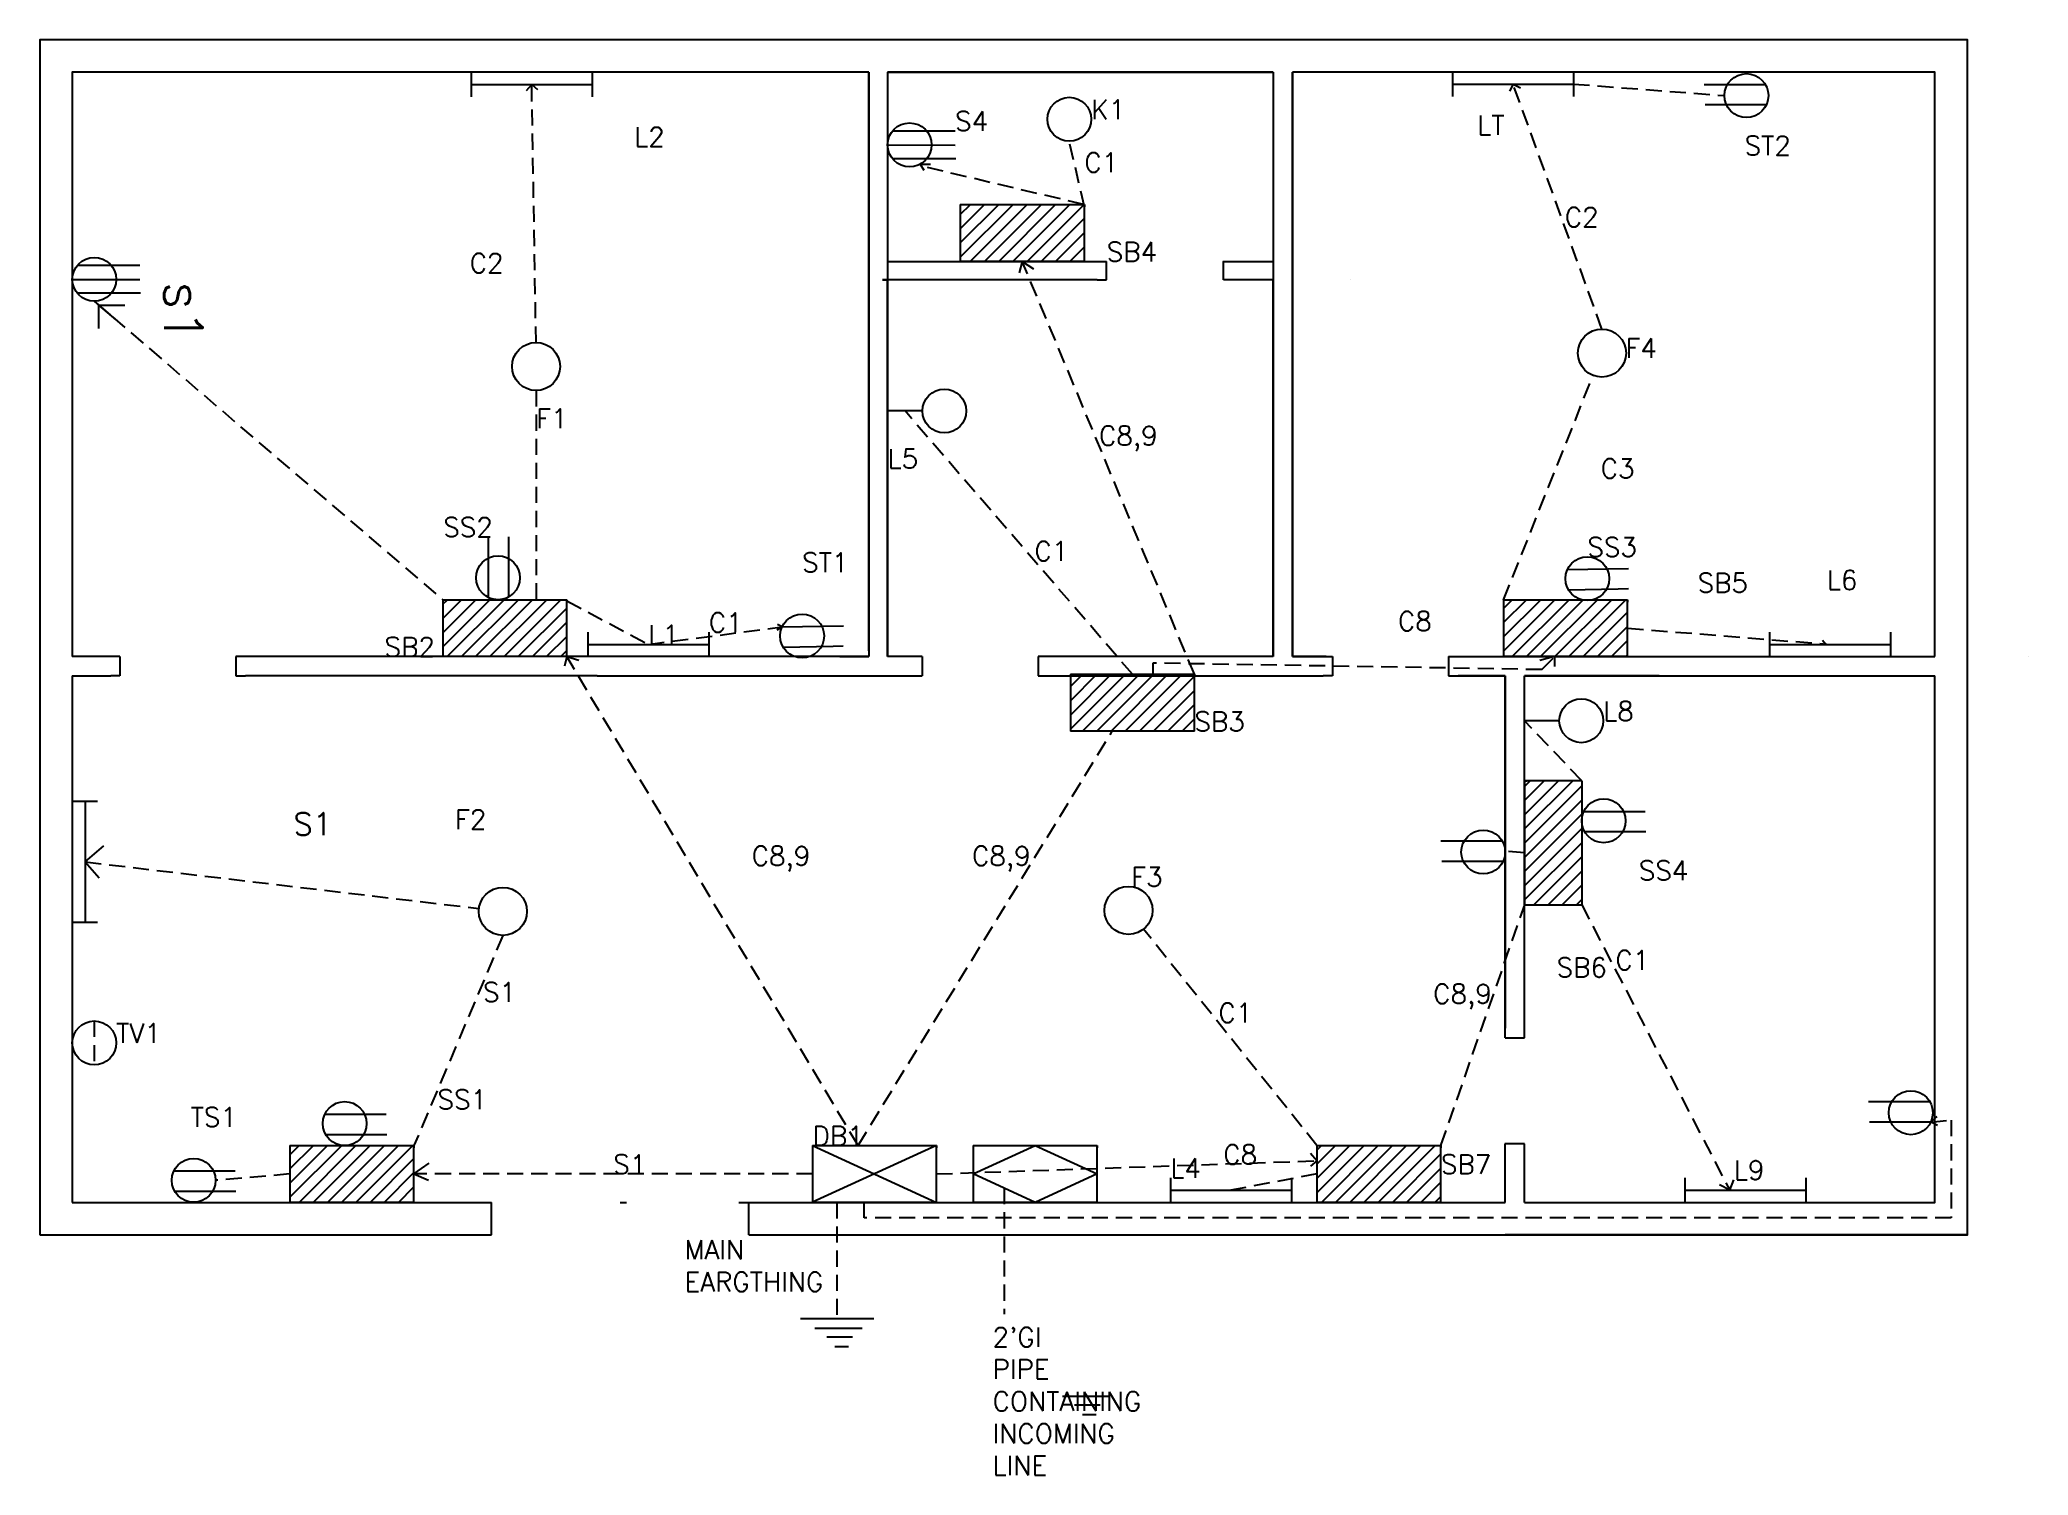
# Model space of a CAD drawing. Header units: inches. Extents: x -560 to 59, y -51 to 396.
import ezdxf

# ---------------------------------------------------------------- set-up
doc = ezdxf.new("R2010")
doc.units = ezdxf.units.IN
doc.header["$LTSCALE"] = 20
doc.header["$MEASUREMENT"] = 0
doc.linetypes.add('HIDDEN', pattern=[0.375, 0.25, -0.125])
for name, color, linetype in [('dimensions', 1, 'Continuous'), ('hatches', 102, 'Continuous'), ('windows', 40, 'Continuous')]:
    doc.layers.add(name, color=color, linetype=linetype)
doc.layers.add('hidden', color=7, linetype='HIDDEN', plot=False)
doc.styles.get("Standard").update_dxf_attribs({"font": 'simplex.shx', "height": 12})

msp = doc.modelspace()

# ---------------------------------------------------------------- hatches: boundary and pattern name
at = {"layer": 'Defpoints'}
h = msp.add_hatch(dxfattribs=at)
h.set_pattern_fill('ANSI31', color=0, scale=25, style=0)
h.paths.add_polyline_path([(-97.45, 126.34), (-79.74, 126.34), (-79.74, 164.95), (-97.45, 164.95)])
h.paths.add_polyline_path([(-104.05, 221.28), (-65.44, 221.28), (-65.44, 203.56), (-104.05, 203.56)])
h.paths.add_polyline_path([(-200.27, 180.36), (-200.27, 198.08), (-238.88, 198.08), (-238.88, 180.36)])
h.paths.add_polyline_path([(-162.16, 51.4), (-123.55, 51.4), (-123.55, 33.69), (-162.16, 33.69)])
h.paths.add_polyline_path([(-273.14, 344.32), (-234.53, 344.32), (-234.53, 326.6), (-273.14, 326.6)])
h = msp.add_hatch(dxfattribs=at)
h.set_pattern_fill('ANSI31', color=0, scale=25, style=0)
h.paths.add_polyline_path([(-434.22, 221.28), (-395.61, 221.28), (-395.61, 203.56), (-434.22, 203.56)])
edge = h.paths.add_edge_path(flags=17)
edge.add_line((-395.61, 221.28), (-395.61, 220.55))
h = msp.add_hatch(dxfattribs=at)
h.set_pattern_fill('ANSI31', color=0, scale=25, style=0)
h.paths.add_polyline_path([(-481.79, 51.4), (-443.18, 51.4), (-443.18, 33.69), (-481.79, 33.69)])
edge = h.paths.add_edge_path(flags=17)
edge.add_line((-443.18, 51.4), (-443.18, 50.68))

# ---------------------------------------------------------------- linework, layer by layer
for p, q in [((-175.77, 395.57), (-295.77, 395.57)), ((-175.77, 395.57), (-295.77, 395.57)), ((40.34, 395.57), (-175.77, 395.57)), ((-301.63, 385.46), (-301.63, 203.56)), ((-295.77, 385.46), (-295.77, 207.1)), ((-295.77, 385.46), (-295.77, 385.46)), ((-295.77, 385.46), (-295.77, 385.46)), ((-175.77, 385.46), (-175.77, 203.56)), ((-175.77, 385.46), (-175.77, 385.46)), ((-169.79, 385.46), (-169.79, 203.56)), ((-273.14, 344.32), (-273.14, 326.6)), ((-273.14, 344.32), (-234.53, 344.32)), ((-234.53, 326.6), (-234.53, 344.32)), ((-234.53, 344.32), (-234.53, 343.6)), ((-295.77, 326.6), (-227.59, 326.6)), ((-234.53, 326.6), (-273.14, 326.6)), ((-191.47, 326.6), (-175.77, 326.6)), ((-297.37, 320.82), (-295.77, 320.82)), ((-151.7, 320.82), (-151.7, 320.82)), ((-434.22, 221.28), (-434.22, 203.56)), ((-434.22, 221.28), (-395.61, 221.28)), ((-395.61, 203.56), (-395.61, 221.28)), ((-395.61, 221.28), (-395.61, 220.55)), ((-104.05, 221.28), (-104.05, 203.56)), ((-104.05, 221.28), (-65.44, 221.28)), ((-65.44, 203.56), (-65.44, 221.28)), ((-65.44, 221.28), (-65.44, 220.55)), ((-295.77, 207.1), (-295.77, 203.56)), ((-534.7, 203.56), (-549.55, 203.56)), ((-301.63, 203.56), (-498.59, 203.56)), ((-395.61, 203.56), (-434.22, 203.56)), ((-285.04, 203.56), (-295.77, 203.56)), ((-175.77, 203.56), (-248.92, 203.56)), ((-238.88, 198.08), (-238.88, 180.36)), ((-238.88, 198.08), (-200.27, 198.08)), ((-200.27, 180.36), (-200.27, 198.08)), ((-200.27, 198.08), (-200.27, 197.35)), ((-169.79, 203.56), (-157.32, 203.56)), ((-121.2, 203.56), (30.23, 203.56)), ((-65.44, 203.56), (-104.05, 203.56)), ((59.25, 203.56), (59.25, 203.56)), ((-549.55, 197.56), (-549.55, 197.56)), ((-549.55, 197.56), (-549.55, 192.25)), ((-386.17, 197.56), (-445.84, 197.56)), ((-103.57, 84.96), (-103.57, 197.56)), ((-97.57, 197.56), (30.23, 197.56)), ((-97.57, 87.47), (-97.57, 197.56)), ((-200.27, 180.36), (-238.88, 180.36)), ((-79.74, 164.95), (-97.45, 164.95)), ((-97.45, 164.95), (-96.73, 164.95)), ((-97.45, 126.34), (-97.45, 164.95)), ((-79.74, 164.95), (-79.74, 126.34)), ((-97.45, 126.34), (-79.74, 126.34)), ((-481.79, 51.4), (-481.79, 33.69)), ((-481.79, 51.4), (-443.18, 51.4)), ((-443.18, 33.69), (-443.18, 51.4)), ((-443.18, 51.4), (-443.18, 50.68)), ((-319.16, 51.4), (-319.16, 33.69)), ((-319.16, 51.4), (-280.55, 33.69)), ((-319.16, 51.4), (-280.55, 51.4)), ((-280.55, 51.4), (-319.16, 33.72)), ((-280.55, 33.69), (-280.55, 51.4)), ((-280.55, 51.4), (-280.55, 50.68)), ((-269.19, 51.4), (-269.19, 33.69)), ((-269.19, 51.4), (-230.58, 51.4)), ((-230.58, 33.69), (-230.58, 51.4)), ((-230.58, 51.4), (-230.58, 50.68)), ((-162.16, 51.4), (-162.16, 33.69)), ((-162.16, 51.4), (-123.55, 51.4)), ((-123.55, 33.69), (-123.55, 51.4)), ((-123.55, 51.4), (-123.55, 50.68)), ((-97.57, 33.69), (-97.57, 51.94)), ((-103.57, 33.69), (-103.57, 48.82)), ((-443.18, 33.69), (-481.79, 33.69)), ((-280.55, 33.69), (-319.16, 33.69)), ((-230.58, 33.69), (-269.19, 33.69)), ((-123.55, 33.69), (-162.16, 33.69)), ((40.34, 23.57), (-103.57, 23.57))]:
    msp.add_line(p, q)
at = {"color": 0}
for p, q in [((-406.55, 381.65), (-408.23, 379.63)), ((-406.55, 381.65), (-404.74, 380.14)), ((-101.08, 381.77), (-102.21, 379.58)), ((-101.08, 381.77), (-98.83, 380.61)), ((-285.67, 356.86), (-284.49, 355.01)), ((-285.67, 356.86), (-282.45, 356.86)), ((-253.84, 326.6), (-254.82, 323.04)), ((-253.84, 326.6), (-250.32, 324.3)), ((-542.71, 314.17), (-537.76, 309.93)), ((-542.71, 314.17), (-540, 311.85)), ((-541.36, 313.01), (-541.36, 305.72)), ((-541.36, 313.01), (-535.99, 308.41)), ((-541.36, 313.01), (-533.19, 313.01)), ((-328.6, 212.81), (-330.21, 211.85)), ((-328.6, 212.81), (-330.09, 213.59)), ((-3.85, 207.49), (-4.77, 208.56)), ((-395.61, 203.56), (-396.36, 200.59)), ((-395.61, 203.56), (-391.88, 202.49)), ((-88.18, 203.56), (-92.75, 202.38)), ((-88.18, 203.56), (-88.18, 200.52)), ((-545.53, 139.68), (-539.77, 144.69)), ((-545.53, 139.68), (-541.2, 134.71)), ((28.88, 58.67), (30.9, 60.39)), ((29.03, 58.8), (31.03, 57.74)), ((-162.16, 51.4), (-164.47, 54.28)), ((-443.18, 42.54), (-438.43, 45.88)), ((-162.16, 46.64), (-164.15, 48.93)), ((-162.16, 46.64), (-164.1, 44.96)), ((-443.18, 42.54), (-438.62, 40.59)), ((-33.67, 37.5), (-36.85, 39.2)), ((-33.67, 37.5), (-32.38, 40.73)), ((-322.88, -2.45), (-300.1, -2.45)), ((-318.39, -5.42), (-303.71, -5.42)), ((-314.66, -8.15), (-306.7, -8.15)), ((-312.17, -11.13), (-307.94, -11.13)), ((-241.3, -26.6), (-226.63, -26.6)), ((-237.57, -29.33), (-229.61, -29.33)), ((-235.08, -32.32), (-230.85, -32.32))]:
    msp.add_line(p, q, dxfattribs=at)
for points in [[(-338.92, 23.57), (40.34, 23.57), (40.34, 395.57), (-559.66, 395.57), (-559.66, 23.57)], [(-301.63, 385.46), (-549.55, 385.46), (-549.55, 203.56)], [(-175.77, 385.46), (-295.77, 385.46)], [(30.23, 203.56), (30.23, 385.46), (-169.79, 385.46)], [(-97.57, 33.69), (30.23, 33.69), (30.23, 197.56)], [(-379.06, 33.69), (-377, 33.69)], [(-342.04, 33.69), (-103.57, 33.69)]]:
    msp.add_lwpolyline(points)
for centre in [(-73.42, 298.05), (-405.19, 293.88), (-415.52, 124.28), (-220.79, 124.59)]:
    msp.add_circle(centre, 7.48)
at = {"layer": 'Defpoints', "color": 0}
for p, q in [((-425.38, 385.46), (-425.38, 377.84)), ((-387.72, 385.46), (-387.72, 377.84)), ((-119.92, 385.58), (-119.92, 377.96)), ((-82.25, 385.58), (-82.25, 377.96)), ((-425.38, 381.65), (-387.72, 381.65)), ((-119.92, 381.77), (-82.25, 381.77)), ((-38, 381.57), (-41.6, 381.57)), ((-22.5, 381.57), (-38, 381.57)), ((-22.28, 375.28), (-41.35, 375.28)), ((-294.16, 367.27), (-274.76, 367.27)), ((-295.77, 362.87), (-274.76, 362.81)), ((-294.31, 358.65), (-274.53, 358.65)), ((-547.94, 325.41), (-528.54, 325.41)), ((-227.59, 320.83), (-227.59, 326.6)), ((-191.27, 320.82), (-191.27, 326.6)), ((-175.77, 326.6), (-175.77, 320.6)), ((-549.55, 321), (-528.54, 320.95)), ((-548.09, 316.78), (-528.31, 316.78)), ((-230.58, 320.83), (-227.59, 320.83)), ((-175.77, 320.82), (-191.27, 320.82)), ((-284.93, 280.03), (-295.77, 280.03)), ((-419.96, 221.94), (-419.96, 241.01)), ((-413.67, 237.66), (-413.67, 240.81)), ((-413.67, 222.16), (-413.67, 237.66)), ((-84.2, 230.65), (-65.13, 231.02)), ((-83.85, 224.36), (-68.36, 224.67)), ((-68.36, 224.67), (-65.21, 224.73)), ((-389.08, 211.19), (-389.08, 203.56)), ((-351.41, 211.19), (-351.41, 203.56)), ((-328.6, 212.81), (-309.53, 213.19)), ((-21.27, 211.19), (-21.27, 203.56)), ((16.4, 211.19), (16.4, 203.56)), ((-389.08, 207.38), (-351.41, 207.38)), ((-328.25, 206.53), (-312.75, 206.83)), ((-312.75, 206.83), (-309.61, 206.89)), ((-21.27, 207.38), (16.4, 207.38)), ((-534.7, 203.56), (-534.7, 197.56)), ((-498.59, 203.56), (-498.59, 197.58)), ((-285.04, 203.56), (-285.04, 197.56)), ((-248.92, 203.56), (-248.92, 197.56)), ((-157.32, 203.56), (-157.32, 197.55)), ((-121.2, 203.56), (-121.2, 197.58)), ((-549.55, 192.25), (-549.55, 33.66)), ((-534.7, 197.56), (-537.59, 197.56)), ((-498.59, 197.58), (-495.59, 197.58)), ((-248.92, 197.56), (-245.74, 197.56)), ((-157.32, 197.55), (-160.2, 197.56)), ((-121.2, 197.58), (-118.02, 197.58)), ((-118.2, 197.57), (-110.88, 197.57)), ((-86.71, 183.61), (-97.54, 183.61)), ((-541.72, 158.51), (-549.34, 158.51)), ((-545.53, 158.51), (-545.53, 120.85)), ((-79.08, 155.4), (-60, 155.4)), ((-78.85, 149.11), (-63.35, 149.11)), ((-63.35, 149.11), (-59.75, 149.11)), ((-119.94, 146.11), (-123.54, 146.11)), ((-104.44, 146.11), (-119.94, 146.11)), ((-104.22, 139.82), (-123.29, 139.82)), ((-541.72, 120.85), (-549.34, 120.85)), ((-97.52, 84.96), (-97.57, 87.47)), ((-103.57, 84.96), (-97.52, 84.96)), ((13.16, 64.96), (9.56, 64.96)), ((28.66, 64.96), (13.16, 64.96)), ((-470.94, 61.17), (-451.87, 61.17)), ((28.88, 58.67), (9.81, 58.67)), ((-470.72, 54.87), (-455.22, 54.87)), ((-455.22, 54.87), (-451.62, 54.87)), ((-269.19, 42.54), (-249.89, 51.4)), ((-249.89, 51.4), (-230.58, 42.54)), ((-97.57, 51.94), (-103.65, 51.94)), ((-103.57, 48.82), (-103.57, 51.94)), ((-517.92, 43.51), (-498.85, 43.51)), ((-517.7, 37.22), (-502.2, 37.22)), ((-502.2, 37.22), (-498.6, 37.22)), ((-249.89, 33.69), (-269.19, 42.54)), ((-230.58, 42.54), (-249.89, 33.69)), ((-207.75, 41.31), (-207.75, 33.69)), ((-207.75, 37.5), (-170.09, 37.5)), ((-170.09, 41.31), (-170.09, 33.69)), ((-47.67, 41.31), (-47.67, 33.69)), ((-47.67, 37.5), (-10.01, 37.5)), ((-10.01, 41.31), (-10.01, 33.69)), ((-549.55, 33.66), (-419.1, 33.69)), ((-419.1, 23.57), (-419.1, 33.69)), ((-338.92, 23.57), (-338.92, 33.69)), ((-338.92, 33.69), (-338.92, 33.69))]:
    msp.add_line(p, q, dxfattribs=at)
for centre in [(-28.45, 378.21), (-239.21, 370.84), (-288.94, 362.87), (-542.71, 321), (-278.1, 280.03), (-417.03, 228.11), (-77.97, 227.84), (-322.37, 210), (-79.87, 183.61), (-72.9, 152.47), (-110.39, 142.75), (-542.71, 83.34), (22.71, 61.6), (-464.77, 58.24), (-511.75, 40.58)]:
    msp.add_circle(centre, 6.83, dxfattribs=at)
at = {"layer": 'dimensions', "color": 0}
for p, q in [((-301.63, 381.85), (-301.63, 385.46)), ((-295.77, 385.46), (-175.77, 385.46)), ((-295.77, 385.46), (-295.77, 326.6)), ((-175.77, 385.46), (-175.77, 326.6)), ((-169.79, 203.57), (-169.79, 385.46)), ((-301.63, 205.33), (-301.63, 383.66)), ((-175.77, 326.6), (-175.77, 326.6)), ((-230.58, 320.83), (-297.37, 320.82)), ((-297.37, 320.82), (-295.77, 320.82)), ((-295.77, 203.56), (-295.77, 320.82)), ((-175.77, 203.56), (-175.77, 320.82)), ((-175.77, 320.82), (-175.77, 320.82)), ((-310.62, 203.56), (-301.63, 203.56)), ((-287.92, 203.56), (-295.77, 203.56)), ((-159.25, 203.57), (-169.79, 203.57)), ((-386.17, 197.56), (-285.04, 197.56))]:
    msp.add_line(p, q, dxfattribs=at)
at = {"layer": 'hatches', "color": 0}
for p, q in [((-301.63, 378.25), (-301.63, 385.46)), ((-169.79, 203.56), (-159.57, 203.56)), ((-386.17, 197.56), (-287.99, 197.56)), ((-245.74, 197.56), (-160.2, 197.56)), ((-103.57, 197.56), (-118.2, 197.57)), ((-118.02, 197.57), (-103.57, 197.56)), ((-103.57, 197.56), (-103.55, 87.93)), ((-55.66, 197.56), (-97.57, 197.56)), ((-103.55, 87.93), (-103.55, 87.96)), ((-263.19, -16.11), (-263.19, -16.11))]:
    msp.add_line(p, q, dxfattribs=at)
at = {"layer": 'hidden', "color": 0}
for p, q in [((-405.19, 301.37), (-406.55, 381.65)), ((-73.42, 305.53), (-101.08, 381.77)), ((-82.25, 381.77), (-35.29, 378.21)), ((-234.53, 343.6), (-239.21, 364.01)), ((-234.7, 344.32), (-284.42, 356.03)), ((-200.27, 198.08), (-253.84, 326.6)), ((-542.71, 314.17), (-434.22, 221.28)), ((-104.05, 221.28), (-76.19, 291.1)), ((-405.19, 286.4), (-405.19, 221.28)), ((-219.57, 198.08), (-290.35, 280.03)), ((-395.61, 220.92), (-370.24, 207.38)), ((-370.24, 207.38), (-328.6, 212.81)), ((-65.44, 212.42), (-2.43, 207.38)), ((-304.95, 51.4), (-395.61, 203.56)), ((-92.11, 199.53), (-213.2, 201.56)), ((-213.2, 201.56), (-213.2, 198.08)), ((-92.11, 199.53), (-88.18, 203.56)), ((-304.95, 51.4), (-225.84, 180.36)), ((-79.74, 164.95), (-97.54, 183.61)), ((-97.57, 142.52), (-103.57, 143.03)), ((-545.53, 139.68), (-422.95, 125.16)), ((-123.55, 51.4), (-97.45, 126.34)), ((-79.74, 126.34), (-33.67, 37.5)), ((-162.16, 51.4), (-216.11, 118.75)), ((-415.52, 116.8), (-443.18, 51.4)), ((-542.71, 90.18), (-542.71, 76.51)), ((28.88, 58.67), (35.31, 59.28)), ((35.31, 59.28), (35.31, 28.88)), ((-280.55, 42.54), (-162.16, 46.64)), ((-481.79, 42.54), (-504.92, 40.58)), ((-319.16, 42.54), (-443.18, 42.54)), ((-259.54, 38.11), (-259.54, -1.09)), ((-162.16, 42.54), (-188.92, 37.5)), ((-311.61, 33.69), (-311.61, -3.35)), ((-303.03, 28.88), (-303.03, 33.69)), ((35.31, 28.88), (-303.03, 28.88))]:
    msp.add_line(p, q, dxfattribs=at)
at = {"layer": 'windows', "color": 0}
for p, q in [((-549.55, 197.56), (-537.59, 197.56)), ((-445.84, 197.56), (-495.59, 197.57)), ((-386.17, 197.56), (-287.05, 197.56)), ((-175.77, 197.56), (-160.2, 197.56)), ((-118.2, 197.57), (-103.57, 197.56)), ((-559.66, 23.57), (-419.1, 23.57))]:
    msp.add_line(p, q, dxfattribs=at)

# ---------------------------------------------------------------- texts
at = {"color": 0}
msp.add_text('s1', height=12, rotation=270, dxfattribs=at).set_placement((-520.93, 320.33))
at = {"color": 0, "attachment_point": 1}
for s, insert, char_height, width in [('S4', (-274.76, 373.27), 6, 3.6572), ('K1', (-232.38, 376.84), 6, 3.6572), ('LT', (-112.24, 372), 6, 3.6572), ('L2', (-374.65, 368.35), 6, 3.6572), ('ST2', (-29.04, 365.61), 6, 3.6572), ('C1', (-234.53, 360.34), 6, 3.6572), ('C2', (-84.98, 343.38), 6, 3.6572), ('C2', (-425.85, 329.07), 6, 3.6572), ('SB4', (-227.59, 332.6), 6, 3.6572), ('F4', (-66.08, 302.62), 6, 3.6572), ('F1', (-405.19, 280.66), 6, 3.6572), ('C8,9', (-229.97, 275.34), 6, 3.6572), ('L5', (-295.77, 268.19), 6, 3.6572), ('C3', (-73.84, 265.13), 6, 3.6572), ('SS2', (-434.08, 246.86), 6, 3.6572), ('ST1', (-322.37, 235.9), 6, 3.6572), ('C1', (-250.09, 239.41), 6, 3.6572), ('SS3', (-77.97, 240.67), 6, 3.6572), ('SB5', (-43.67, 229.51), 6, 3.6572), ('L6', (-3.44, 230.42), 6, 3.6572), ('C1', (-351.41, 217.19), 6, 3.6572), ('C8', (-136.93, 217.63), 6, 3.6572), ('L1', (-370.24, 213.38), 6, 3.6572), ('SB2', (-452.36, 209.56), 6, 3.6572), ('SB3', (-200.27, 186.36), 6, 3.6572), ('L8', (-73.04, 189.61), 6, 3.6572), ('S1', (-480.7, 155), 7, 10.9715), ('F2', (-430.42, 155.91), 6, 3.6572), ('C8,9', (-338.08, 144.55), 6, 3.6572), ('C8,9', (-269.5, 144.55), 6, 3.6572), ('F3', (-219.94, 138.02), 6, 3.6572), ('SS4', (-61.96, 139.99), 6, 3.6572), ('C1', (-69.24, 112.09), 6, 3.6572), ('SB6', (-87.56, 109.84), 6, 3.6572), ('S1', (-421.71, 102.16), 6, 15.9771), ('C8,9', (-125.96, 101.62), 6, 3.6572), ('C1', (-192.82, 95.67), 6, 3.6572), ('TV1', (-535.88, 89.34), 6, 3.6572), ('TS1', (-512.7, 63.26), 6, 3.6572), ('DB1', (-319.16, 57.4), 6, 3.6572), ('C8', (-191.29, 51.63), 6, 3.6572), ('S1', (-381.17, 48.54), 6, 3.6572), ('L4', (-207.75, 47.31), 6, 3.6572), ('SB7', (-123.55, 48.54), 6, 3.6572), ('L9', (-32.38, 46.73), 6, 3.6572), ('MAIN\\PEARGTHING', (-358.99, 21.98), 6, 3.6572), ("2'GI PIPE CONTAINING INCOMING LINE", (-263.1, -5.22), 6, 3.6572)]:
    msp.add_mtext(s, dxfattribs=dict(at, insert=insert, char_height=char_height, width=width))
at = {"color": 0, "insert": (-435.86, 68.69), "char_height": 6, "attachment_point": 1}
msp.add_mtext('SS1', dxfattribs=at)

doc.saveas('drawing.dxf')
